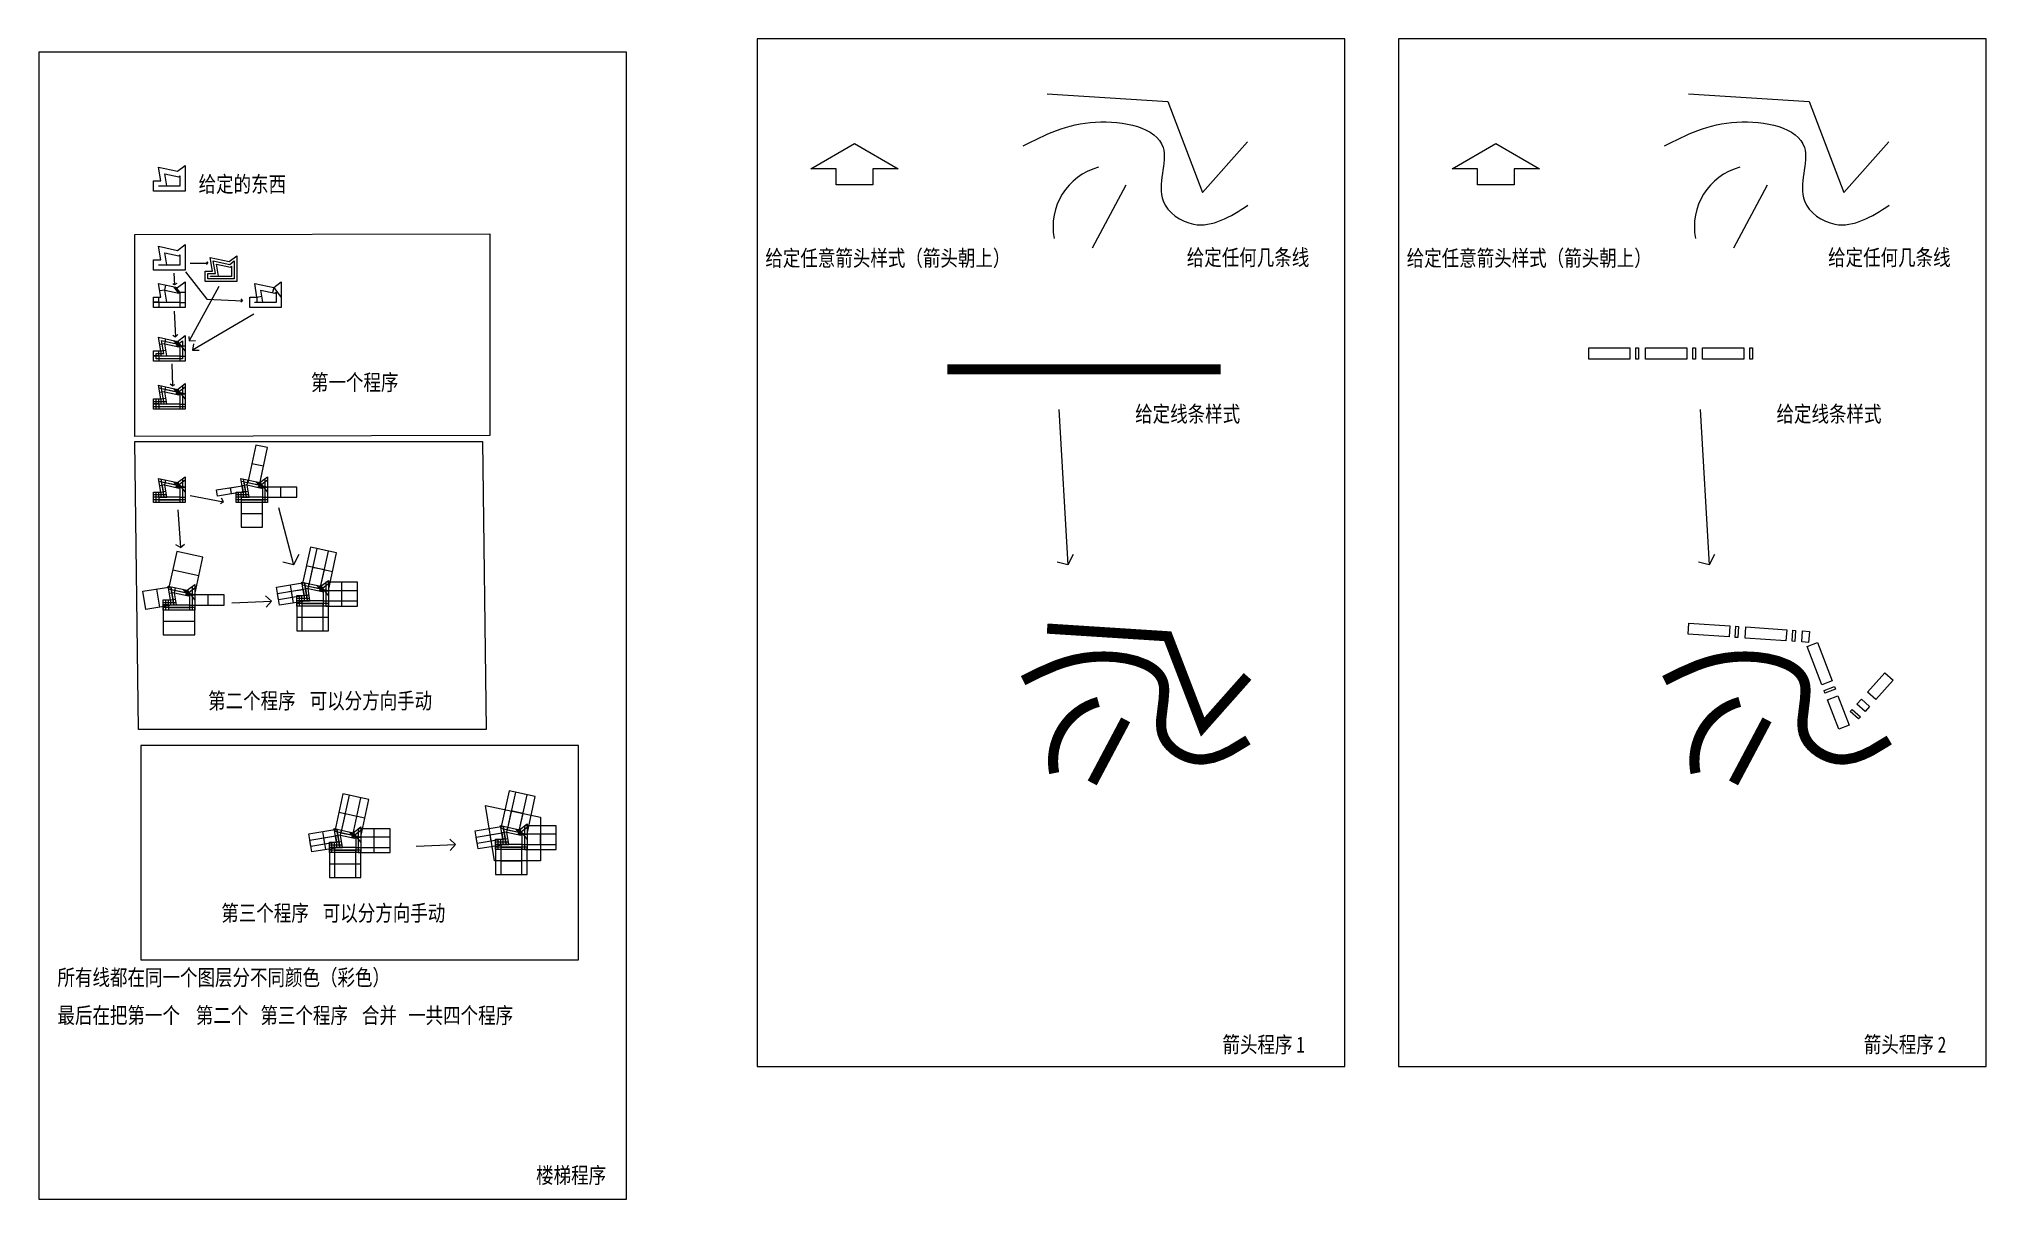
# Model space of a CAD drawing. Extents: x 8850 to 583236, y -36103 to 306249.
import ezdxf

# ---------------------------------------------------------------- set-up
doc = ezdxf.new("R2010")
doc.units = 0
doc.header["$LTSCALE"] = 1000
doc.header["$MEASUREMENT"] = 0
doc.linetypes.add('CENTERX2', pattern=[4, 2.5, -0.5, 0.5, -0.5])
doc.layers.add('构筑物', color=7, linetype='Continuous', lineweight=20)
doc.styles.add('-宋体', font='simhei.ttf', dxfattribs={"width": 0.8})

msp = doc.modelspace()

# ---------------------------------------------------------------- linework, layer by layer
at = {"color": 4, "linetype": 'CENTERX2', "const_width": 3000}
for points in [[(276845, 208747), (357458, 208747)], [(306283, 132245), (341833, 129973), (352139, 103177), (365386, 118121)], [(299171, 116891), (303892, 119253), (308802, 121372), (311386, 122264), (314087, 123003), (316928, 123561), (319934, 123905), (323115, 124007), (326384, 123845), (329609, 123401), (332661, 122658), (335407, 121598), (336625, 120943), (337717, 120202), (338667, 119373), (339460, 118453), (340077, 117441), (340504, 116334), (340736, 115133), (340804, 113852), (340601, 111109), (339893, 105314), (339873, 103888), (339991, 102501), (340286, 101168), (340793, 99903), (341510, 98720), (342409, 97630), (343460, 96646), (344633, 95779), (345899, 95041), (347227, 94443), (348588, 93998), (349952, 93717), (351302, 93602), (352638, 93639), (355272, 94117), (357865, 95039), (360427, 96294), (365500, 99360)], [(488361, 116891), (493082, 119253), (497992, 121372), (500575, 122264), (503276, 123003), (506118, 123561), (509124, 123905), (512305, 124007), (515573, 123845), (518799, 123401), (521850, 122658), (524597, 121598), (525814, 120943), (526907, 120202), (527857, 119373), (528649, 118453), (529267, 117441), (529694, 116334), (529925, 115133), (529994, 113852), (529790, 111109), (529082, 105314), (529063, 103888), (529181, 102501), (529476, 101168), (529982, 99903), (530699, 98720), (531598, 97630), (532649, 96646), (533823, 95779), (535088, 95041), (536416, 94443), (537777, 93998), (539142, 93717), (540491, 93602), (541827, 93639), (544462, 94117), (547055, 95039), (549617, 96294), (554690, 99360)], [(329430, 105313), (319564, 86697)], [(518620, 105313), (508753, 86697)]]:
    msp.add_lwpolyline(points, dxfattribs=at)
for points in [[(321379, 110618, 0.3941659), (308344, 89598)], [(510569, 110618, 0.3941659), (497534, 89598)]]:
    msp.add_lwpolyline(points, format="xyb", dxfattribs=at)
at = {"layer": '构筑物', "color": 4, "linetype": 'ByBlock'}
for p, q in [((329430, 263099), (319564, 244483)), ((518620, 263099), (508753, 244483))]:
    msp.add_line(p, q, dxfattribs=at)
at = {"layer": '构筑物', "color": 1, "linetype": 'ByBlock'}
for p, q in [((44261, 203259), (51957, 201584)), ((45788, 198531), (44920, 203884)), ((49141, 201429), (51957, 203601)), ((51207, 203969), (51207, 196976)), ((42686, 199281), (46426, 199281)), ((51957, 197726), (42686, 197726)), ((43436, 196976), (43436, 200031)), ((43436, 169484), (43436, 172539)), ((43436, 169484), (43436, 172539)), ((44261, 175768), (49917, 174536)), ((44261, 175768), (51957, 174092)), ((45666, 171789), (44920, 176392)), ((45788, 171039), (44920, 176392)), ((49141, 173938), (51957, 176109)), ((49917, 174536), (51957, 176109)), ((51207, 176477), (51207, 169484)), ((51207, 176477), (51207, 169484)), ((67740, 169484), (67740, 172539)), ((68565, 175768), (74221, 174536)), ((68565, 175768), (76260, 174092)), ((70091, 171039), (69223, 176392)), ((73444, 173938), (76260, 176109)), ((74221, 174536), (76260, 176109)), ((75510, 176477), (75510, 169484)), ((75510, 176477), (75510, 169484)), ((42686, 171789), (45666, 171789)), ((42686, 171789), (46426, 171789)), ((51957, 170234), (42686, 170234)), ((51957, 170234), (42686, 170234)), ((66990, 171789), (70729, 171789)), ((76260, 170234), (66990, 170234)), ((47115, 143960), (52771, 142728)), ((47115, 143960), (54811, 142284)), ((48520, 139981), (47774, 144584)), ((48520, 139981), (47774, 144584)), ((48642, 139231), (47774, 144584)), ((51995, 142130), (54811, 144301)), ((52771, 142728), (54811, 144301)), ((54061, 144670), (54061, 137676)), ((54061, 144670), (54061, 137676)), ((86523, 145191), (92179, 143960)), ((86523, 145191), (94219, 143516)), ((86523, 145191), (92179, 143960)), ((86523, 145191), (94219, 143516)), ((88049, 140463), (87181, 145815)), ((87928, 141213), (87181, 145815)), ((87928, 141213), (87181, 145815)), ((88049, 140463), (87181, 145815)), ((91403, 143361), (94219, 145532)), ((91403, 143361), (94219, 145532)), ((92179, 143960), (94219, 145532)), ((92179, 143960), (94219, 145532)), ((93469, 145901), (93469, 138908)), ((93469, 145901), (93469, 138908)), ((93469, 145901), (93469, 138908)), ((93469, 145901), (93469, 138908)), ((45540, 139981), (48520, 139981)), ((45540, 139981), (48520, 139981)), ((45540, 139981), (49280, 139981)), ((54811, 138426), (45540, 138426)), ((54811, 138426), (45540, 138426)), ((46290, 137676), (46290, 140731)), ((46290, 137676), (46290, 140731)), ((84948, 141213), (88688, 141213)), ((84948, 141213), (87928, 141213)), ((84948, 141213), (87928, 141213)), ((84948, 141213), (88688, 141213)), ((94219, 139658), (84948, 139658)), ((94219, 139658), (84948, 139658)), ((94219, 139658), (84948, 139658)), ((85698, 138908), (85698, 141963)), ((85698, 138908), (85698, 141963)), ((85698, 138908), (85698, 141963)), ((95264, 66137), (95264, 69192)), ((95264, 66137), (95264, 69192)), ((95264, 66137), (95264, 69192)), ((96089, 72421), (101745, 71189)), ((96089, 72421), (103785, 70745)), ((96089, 72421), (101745, 71189)), ((96089, 72421), (103785, 70745)), ((97615, 67692), (96747, 73045)), ((97494, 68442), (96747, 73045)), ((97494, 68442), (96747, 73045)), ((97615, 67692), (96747, 73045)), ((100969, 70591), (103785, 72762)), ((100969, 70591), (103785, 72762)), ((101745, 71189), (103785, 72762)), ((101745, 71189), (103785, 72762)), ((103035, 73131), (103035, 66137)), ((103035, 73131), (103035, 66137)), ((103035, 73131), (103035, 66137)), ((103035, 73131), (103035, 66137)), ((143561, 69324), (147300, 69324)), ((143561, 69324), (146540, 69324)), ((143561, 69324), (146540, 69324)), ((143561, 69324), (147300, 69324)), ((144311, 67019), (144311, 70074)), ((144311, 67019), (144311, 70074)), ((144311, 67019), (144311, 70074)), ((145136, 73303), (150792, 72071)), ((145136, 73303), (152831, 71627)), ((145136, 73303), (150792, 72071)), ((145136, 73303), (152831, 71627)), ((146662, 68574), (145794, 73927)), ((146540, 69324), (145794, 73927)), ((146540, 69324), (145794, 73927)), ((146662, 68574), (145794, 73927)), ((150015, 71473), (152831, 73644)), ((150015, 71473), (152831, 73644)), ((150792, 72071), (152831, 73644)), ((150792, 72071), (152831, 73644)), ((152081, 74013), (152081, 67019)), ((152081, 74013), (152081, 67019)), ((152081, 74013), (152081, 67019)), ((152081, 74013), (152081, 67019)), ((94514, 68442), (98253, 68442)), ((94514, 68442), (97494, 68442)), ((94514, 68442), (97494, 68442)), ((94514, 68442), (98253, 68442)), ((103785, 66887), (94514, 66887)), ((103785, 66887), (94514, 66887)), ((103785, 66887), (94514, 66887)), ((152831, 67769), (143561, 67769)), ((152831, 67769), (143561, 67769)), ((152831, 67769), (143561, 67769))]:
    msp.add_line(p, q, dxfattribs=at)
at = {"layer": '构筑物', "color": 152, "linetype": 'ByBlock', "true_color": 0x2776bb}
for p, q in [((71631, 180884), (70428, 175362)), ((75082, 180133), (71631, 180884)), ((73880, 174610), (75082, 180133)), ((64655, 173719), (68788, 174389)), ((69088, 172539), (64955, 171869)), ((65695, 171989), (65395, 173839)), ((68788, 174389), (69088, 172539)), ((70428, 175362), (73880, 174610)), ((75510, 174005), (75510, 170984)), ((80201, 174005), (75510, 174005)), ((80201, 170984), (80201, 174005)), ((75510, 170984), (80201, 170984)), ((56013, 147806), (48317, 149482)), ((95421, 149038), (87725, 150713)), ((89589, 150308), (88387, 144785)), ((93040, 149556), (89589, 150308)), ((91838, 144034), (93040, 149556)), ((44508, 138561), (43641, 143914)), ((82613, 143142), (86746, 143813)), ((83916, 139793), (83048, 145145)), ((86746, 143813), (87046, 141963)), ((88387, 144785), (91838, 144034)), ((98159, 138908), (98159, 145901)), ((45540, 138426), (45540, 134391)), ((54811, 138426), (45540, 138426)), ((54811, 134391), (54811, 138426)), ((58751, 139176), (58751, 142197)), ((87046, 141963), (82913, 141293)), ((83654, 141413), (83354, 143262)), ((84948, 139658), (84948, 135622)), ((94219, 139658), (84948, 139658)), ((93469, 143429), (93469, 140408)), ((98159, 143429), (93469, 143429)), ((93469, 140408), (98159, 140408)), ((94219, 135622), (94219, 139658)), ((98159, 140408), (98159, 143429)), ((45540, 134391), (54811, 134391)), ((84948, 135622), (94219, 135622)), ((104987, 76268), (97291, 77943)), ((99155, 77537), (97952, 72015)), ((102606, 76786), (99155, 77537)), ((101404, 71264), (102606, 76786)), ((148202, 78419), (146999, 72897)), ((151653, 77668), (148202, 78419)), ((150451, 72146), (151653, 77668)), ((92179, 70372), (96312, 71042)), ((96612, 69192), (92479, 68522)), ((93482, 67022), (92614, 72375)), ((93219, 68642), (92919, 70492)), ((96312, 71042), (96612, 69192)), ((97952, 72015), (101404, 71264)), ((103035, 70658), (103035, 67637)), ((107725, 70658), (103035, 70658)), ((107725, 66137), (107725, 73131)), ((107725, 67637), (107725, 70658)), ((141226, 71254), (145359, 71924)), ((145659, 70074), (141526, 69404)), ((142266, 69524), (141966, 71374)), ((145359, 71924), (145659, 70074)), ((146999, 72897), (150451, 72146)), ((152081, 71541), (152081, 68519)), ((156772, 71541), (152081, 71541)), ((156772, 68519), (156772, 71541)), ((94514, 66887), (94514, 62852)), ((103785, 66887), (94514, 66887)), ((103035, 67637), (107725, 67637)), ((103785, 62852), (103785, 66887)), ((143561, 67769), (143561, 63734)), ((152831, 67769), (143561, 67769)), ((152081, 68519), (156772, 68519)), ((152831, 63734), (152831, 67769)), ((94514, 62852), (103785, 62852))]:
    msp.add_line(p, q, dxfattribs=at)
at = {"layer": '构筑物', "color": 4, "linetype": 'ByBlock'}
for points in [[(220721, 306249), (220721, 3018), (394046, 3018), (394046, 306249)], [(409911, 306249), (409911, 3018), (583236, 3018), (583236, 306249)], [(8850, 302357), (8850, -36103), (182176, -36103), (182176, 302357)], [(262337, 267943), (254860, 267943), (254860, 263177), (249462, 263177), (244063, 263177), (244063, 267943), (236586, 267943), (249462, 275354)], [(451527, 267943), (444050, 267943), (444050, 263177), (438651, 263177), (433253, 263177), (433253, 267943), (425775, 267943), (438651, 275354)], [(46547, 262892), (45965, 266481), (50099, 265581), (50457, 265858), (50457, 262837), (44186, 262837), (44186, 262892)], [(37163, 248509), (141871, 248749), (141871, 189182), (37163, 188942)], [(46547, 239548), (45965, 243138), (50099, 242238), (50457, 242514), (50457, 239493), (44186, 239493), (44186, 239548)], [(60898, 236981), (60281, 240788), (65150, 239728), (66439, 240723), (66439, 235426), (58669, 235426), (58669, 236981)], [(61780, 236231), (61198, 239821), (65331, 238921), (65689, 239197), (65689, 236176), (59419, 236176), (59419, 236231)], [(46547, 228555), (45965, 232145), (50099, 231245), (50457, 231521), (50457, 228500), (44186, 228500), (44186, 228555)], [(74913, 228555), (74331, 232145), (78464, 231245), (78822, 231521), (78822, 228500), (72552, 228500), (72552, 228555)], [(46547, 212689), (45965, 216279), (50099, 215379), (50457, 215655), (50457, 212634), (44186, 212634), (44186, 212689)], [(466009, 215054), (478105, 215054), (478105, 211779), (466009, 211779)], [(479911, 215054), (480707, 215054), (480707, 211779), (479911, 211779)], [(482823, 215054), (494919, 215054), (494919, 211779), (482823, 211779)], [(496725, 215054), (497521, 215054), (497521, 211779), (496725, 211779)], [(496725, 215054), (497521, 215054), (497521, 211779), (496725, 211779)], [(499637, 215054), (511733, 215054), (511733, 211779), (499637, 211779)], [(513539, 215054), (514335, 215054), (514335, 211779), (513539, 211779)], [(46547, 198531), (45965, 202121), (50099, 201221), (50457, 201497), (50457, 198476), (44186, 198476), (44186, 198531)], [(46547, 198531), (45965, 202121), (50099, 201221), (50457, 201497), (50457, 198476), (44186, 198476), (44186, 198531)], [(46547, 198531), (45965, 202121), (50099, 201221), (50457, 201497), (50457, 198476), (44186, 198476), (44186, 198531)], [(37163, 187441), (139695, 187441), (140796, 102481), (38264, 102481)], [(46547, 171039), (45965, 174629), (50099, 173729), (50457, 174005), (50457, 170984), (44186, 170984), (44186, 171039)], [(46547, 171039), (45965, 174629), (50099, 173729), (50457, 174005), (50457, 170984), (44186, 170984), (44186, 171039)], [(46547, 171039), (45965, 174629), (50099, 173729), (50457, 174005), (50457, 170984), (44186, 170984), (44186, 171039)], [(46547, 171039), (45965, 174629), (50099, 173729), (50457, 174005), (50457, 170984), (44186, 170984), (44186, 171039)], [(46547, 171039), (45965, 174629), (50099, 173729), (50457, 174005), (50457, 170984), (44186, 170984), (44186, 171039)], [(46547, 171039), (45965, 174629), (50099, 173729), (50457, 174005), (50457, 170984), (44186, 170984), (44186, 171039)], [(70851, 171039), (70269, 174629), (74402, 173729), (74760, 174005), (74760, 170984), (68490, 170984), (68490, 171039)], [(88809, 140463), (88227, 144053), (92361, 143153), (92719, 143429), (92719, 140408), (86448, 140408), (86448, 140463)], [(45540, 138426), (45540, 130355), (54811, 130355), (54811, 138426)], [(49401, 139231), (48819, 142821), (52953, 141921), (53311, 142197), (53311, 139176), (47040, 139176), (47040, 139231)], [(495585, 133878), (507652, 133049), (507428, 129781), (495361, 130611)], [(509454, 132925), (510248, 132870), (510024, 129603), (509230, 129657)], [(512359, 132725), (524427, 131895), (524202, 128628), (512135, 129458)], [(526228, 131771), (527023, 131717), (526798, 128449), (526004, 128504)], [(529134, 131571), (531119, 131374), (530900, 128184), (528909, 128304)], [(533502, 128089), (537844, 116800), (534787, 115624), (530445, 126914)], [(538492, 115114), (538778, 114371), (535721, 113196), (535436, 113939)], [(548267, 113446), (553352, 119210), (555798, 117032), (550713, 111269)], [(539538, 112396), (542857, 103765), (539801, 102589), (536481, 111221)], [(545123, 109925), (546491, 111378), (548883, 109257), (547573, 107753)], [(543191, 107746), (543719, 108342), (546170, 106169), (545642, 105574)], [(38918, 97750), (38918, 34471), (168051, 34471), (168051, 97750)], [(98375, 67692), (97793, 71282), (101926, 70382), (102285, 70658), (102285, 67637), (96014, 67637), (96014, 67692)], [(147422, 68574), (146840, 72164), (150973, 71264), (151331, 71541), (151331, 68519), (145061, 68519), (145061, 68574)], [(147422, 68574), (146840, 72164), (150973, 71264), (151331, 71541), (151331, 68519), (145061, 68519), (145061, 68574)], [(147422, 68574), (146840, 72164), (150973, 71264), (151331, 71541), (151331, 68519), (145061, 68519), (145061, 68574)], [(147422, 68574), (146840, 72164), (150973, 71264), (151331, 71541), (151331, 68519), (145061, 68519), (145061, 68574)], [(147422, 68574), (146840, 72164), (150973, 71264), (151331, 71541), (151331, 68519), (145061, 68519), (145061, 68574)], [(147422, 68574), (146840, 72164), (150973, 71264), (151331, 71541), (151331, 68519), (145061, 68519), (145061, 68574)], [(147422, 68574), (146840, 72164), (150973, 71264), (151331, 71541), (151331, 68519), (145061, 68519), (145061, 68574)], [(147422, 68574), (146840, 72164), (150973, 71264), (151331, 71541), (151331, 68519), (145061, 68519), (145061, 68574)], [(147422, 68574), (146840, 72164), (150973, 71264), (151331, 71541), (151331, 68519), (145061, 68519), (145061, 68574)]]:
    msp.add_lwpolyline(points, close=True, dxfattribs=at)
for points in [[(306283, 290030), (341833, 287759), (352139, 260963), (365386, 275907)], [(495473, 290030), (531023, 287759), (541329, 260963), (554575, 275907)], [(44785, 264392), (44132, 268416), (49736, 267196), (51957, 268908), (51957, 261337), (42686, 261337), (42686, 264392), (44785, 264392)], [(44785, 241048), (44132, 245072), (49736, 243852), (51957, 245565), (51957, 237993), (42686, 237993), (42686, 241048), (44785, 241048)], [(60017, 237731), (59364, 241756), (64968, 240535), (67189, 242248), (67189, 234676), (57919, 234676), (57919, 237731), (60017, 237731)], [(48689, 237130), (48865, 233664)], [(52070, 237507), (58414, 229423), (68901, 228996)], [(53457, 240074), (58653, 240074)], [(53457, 240074), (58653, 240074)], [(58329, 240456), (58653, 240074), (58235, 239719)], [(58653, 240074), (58329, 240456)], [(44785, 230055), (44132, 234079), (49736, 232859), (51957, 234572), (51957, 227000), (42686, 227000), (42686, 230055), (44785, 230055)], [(44186, 228555), (44186, 230055)], [(45965, 232145), (44485, 231905)], [(45965, 232145), (46284, 233611)], [(49528, 234082), (48865, 233664), (48342, 233978)], [(50099, 231245), (48676, 233090)], [(50457, 231521), (49363, 232941)], [(50457, 231521), (51957, 231521)], [(61960, 233164), (53158, 217162)], [(73150, 230055), (72497, 234079), (78101, 232859), (80322, 234572), (80322, 227000), (71052, 227000), (71052, 230055), (73150, 230055)], [(73150, 230055), (74631, 230295)], [(73150, 230055), (73150, 228555)], [(78101, 232859), (77782, 231394)], [(78101, 232859), (80322, 229979)], [(44186, 228555), (42686, 228555)], [(44186, 228500), (42686, 228500)], [(44186, 228500), (44186, 227000)], [(50457, 228500), (51957, 228500)], [(50457, 228500), (50457, 227000)], [(72221, 225055), (54144, 214366)], [(68413, 229551), (68901, 228996), (68406, 228561)], [(44785, 214189), (44132, 218213), (49736, 216993), (51957, 218706), (51957, 211134), (42686, 211134), (42686, 214189), (44785, 214189)], [(44785, 214189), (44132, 218213), (49736, 216993), (51957, 218706), (51957, 211134), (42686, 211134), (42686, 214189), (44785, 214189)], [(44785, 214189), (44132, 218213), (49736, 216993), (51957, 218706), (51957, 211134), (42686, 211134), (42686, 214189), (44785, 214189)], [(44186, 212689), (42686, 212689)], [(44186, 212634), (42686, 212634)], [(44186, 212689), (44186, 214189)], [(44186, 212634), (44186, 211134)], [(44785, 214189), (46265, 214429)], [(44785, 214189), (44785, 212689)], [(49736, 216993), (49417, 215528)], [(50457, 212634), (51957, 212634)], [(50457, 212634), (50457, 211134)], [(44785, 200031), (44132, 204055), (49736, 202835), (51957, 204548), (51957, 196976), (42686, 196976), (42686, 200031), (44785, 200031)], [(45965, 202121), (44485, 201881)], [(45965, 202121), (46284, 203586)], [(50099, 201221), (48676, 203066)], [(50457, 201497), (49363, 202916)], [(49736, 202835), (49417, 201369)], [(49736, 202835), (51957, 199954)], [(50457, 201497), (51957, 201497)], [(44186, 198531), (42686, 198531)], [(44186, 198476), (42686, 198476)], [(44186, 198531), (44186, 200031)], [(44186, 198476), (44186, 196976)], [(44785, 200031), (46265, 200271)], [(44785, 200031), (44785, 198531)], [(50457, 198476), (51957, 198476)], [(50457, 198476), (50457, 196976)], [(309680, 196895), (312393, 151016)], [(498869, 196895), (501583, 151016)], [(44785, 172539), (44132, 176563), (49736, 175343), (51957, 177056), (51957, 169484), (42686, 169484), (42686, 172539), (44785, 172539)], [(44186, 171039), (44186, 172539)], [(44186, 171039), (44186, 172539)], [(45965, 174629), (44485, 174389)], [(44785, 172539), (46265, 172779)], [(44785, 172539), (44785, 171039)], [(44785, 172539), (44785, 171039)], [(45965, 174629), (46284, 176095)], [(50099, 173729), (48676, 175574)], [(50099, 173729), (48676, 175574)], [(50457, 174005), (49363, 175424)], [(49736, 175343), (49417, 173877)], [(49736, 175343), (49417, 173877)], [(49736, 175343), (51957, 172462)], [(50457, 174005), (51957, 174005)], [(69088, 172539), (68436, 176563), (74039, 175343), (76260, 177056), (76260, 169484), (66990, 169484), (66990, 172539), (69088, 172539)], [(68490, 171039), (68490, 172539)], [(70269, 174629), (68788, 174389)], [(69088, 172539), (69088, 171039)], [(70269, 174629), (70588, 176095)], [(74402, 173729), (72980, 175574)], [(74760, 174005), (73666, 175424)], [(74039, 175343), (73720, 173877)], [(74039, 175343), (76260, 172462)], [(44186, 171039), (42686, 171039)], [(44186, 170984), (42686, 170984)], [(44186, 170984), (44186, 169484)], [(49868, 167282), (50646, 156133), (51757, 157111)], [(50457, 170984), (51957, 170984)], [(50457, 170984), (50457, 169484)], [(53494, 171528), (63339, 169682), (62738, 170698)], [(63339, 169682), (62410, 169033)], [(68490, 171039), (66990, 171039)], [(68490, 170984), (66990, 170984)], [(68490, 170984), (68490, 169484)], [(79498, 167964), (83976, 151016)], [(50646, 156133), (49206, 157005)], [(85497, 154133), (83976, 151016), (80758, 151869)], [(313913, 154133), (312393, 151016), (309174, 151869)], [(503103, 154133), (501583, 151016), (498364, 151869)], [(47639, 140731), (46986, 144755), (52590, 143535), (54811, 145248), (54811, 137676), (45540, 137676), (45540, 140731), (47639, 140731)], [(52953, 141921), (51530, 143766)], [(53311, 142197), (52217, 143617)], [(87046, 141963), (86394, 145987), (91998, 144767), (94219, 146479), (94219, 138908), (84948, 138908), (84948, 141963), (87046, 141963)], [(88227, 144053), (88546, 145518)], [(92361, 143153), (90938, 144997)], [(92719, 143429), (91624, 144848)], [(91998, 144767), (91678, 143301)], [(91998, 144767), (94219, 141886)], [(47040, 139231), (45540, 139231)], [(47040, 139176), (45540, 139176)], [(47040, 139231), (47040, 140731)], [(47040, 139176), (47040, 137676)], [(47639, 140731), (49119, 140971)], [(47639, 140731), (47639, 139231)], [(52590, 143535), (52271, 142070)], [(52590, 143535), (54811, 140654)], [(53311, 142197), (54811, 142197)], [(53311, 139176), (54811, 139176)], [(53311, 139176), (53311, 137676)], [(65773, 139807), (77443, 140310)], [(75726, 141876), (77443, 140310), (75842, 138553)], [(86448, 140463), (84948, 140463)], [(86448, 140408), (84948, 140408)], [(86448, 140463), (86448, 141963)], [(86448, 140408), (86448, 138908)], [(87046, 141963), (87046, 140463)], [(92719, 143429), (94219, 143429)], [(92719, 140408), (94219, 140408)], [(92719, 140408), (92719, 138908)], [(306283, 132245), (341833, 129973), (352139, 103177), (365386, 118121)], [(96612, 69192), (95960, 73217), (101563, 71996), (103785, 73709), (103785, 66137), (94514, 66137), (94514, 69192), (96612, 69192)], [(96014, 67692), (96014, 69192)], [(96612, 69192), (96612, 67692)], [(97793, 71282), (98112, 72748)], [(101926, 70382), (100504, 72227)], [(102285, 70658), (101190, 72078)], [(101563, 71996), (101244, 70531)], [(101563, 71996), (103785, 69116)], [(102285, 70658), (103785, 70658)], [(130050, 70110), (131768, 68545), (130166, 66788)], [(145659, 70074), (145007, 74099), (150610, 72879), (152831, 74591), (152831, 67019), (143561, 67019), (143561, 70074), (145659, 70074)], [(145659, 70074), (145007, 74099), (150610, 72879), (152831, 74591), (152831, 67019), (143561, 67019), (143561, 70074), (145659, 70074)], [(145659, 70074), (145007, 74099), (150610, 72879), (152831, 74591), (152831, 67019), (143561, 67019), (143561, 70074), (145659, 70074)], [(145659, 70074), (145007, 74099), (150610, 72879), (152831, 74591), (152831, 67019), (143561, 67019), (143561, 70074), (145659, 70074)], [(145659, 70074), (145007, 74099), (150610, 72879), (152831, 74591), (152831, 67019), (143561, 67019), (143561, 70074), (145659, 70074)], [(145659, 70074), (145007, 74099), (150610, 72879), (152831, 74591), (152831, 67019), (143561, 67019), (143561, 70074), (145659, 70074)], [(145659, 70074), (145007, 74099), (150610, 72879), (152831, 74591), (152831, 67019), (143561, 67019), (143561, 70074), (145659, 70074)], [(145659, 70074), (145007, 74099), (150610, 72879), (152831, 74591), (152831, 67019), (143561, 67019), (143561, 70074), (145659, 70074)], [(145659, 70074), (145007, 74099), (150610, 72879), (152831, 74591), (152831, 67019), (143561, 67019), (143561, 70074), (145659, 70074)], [(145061, 68574), (145061, 70074)], [(145061, 68574), (145061, 70074)], [(145061, 68574), (145061, 70074)], [(146840, 72164), (145359, 71924)], [(146840, 72164), (145359, 71924)], [(146840, 72164), (145359, 71924)], [(145659, 70074), (147140, 70315)], [(145659, 70074), (145659, 68574)], [(145659, 70074), (145659, 68574)], [(145659, 70074), (145659, 68574)], [(146840, 72164), (147159, 73630)], [(146840, 72164), (147159, 73630)], [(146840, 72164), (147159, 73630)], [(150610, 72879), (150291, 71413)], [(150610, 72879), (150291, 71413)], [(150610, 72879), (150291, 71413)], [(96014, 67692), (94514, 67692)], [(96014, 67637), (94514, 67637)], [(96014, 67637), (96014, 66137)], [(102285, 67637), (103785, 67637)], [(102285, 67637), (102285, 66137)], [(120097, 68042), (131768, 68545)], [(145061, 68574), (143561, 68574)], [(145061, 68574), (143561, 68574)], [(145061, 68574), (143561, 68574)], [(145061, 68519), (143561, 68519)], [(145061, 68519), (143561, 68519)], [(145061, 68519), (143561, 68519)], [(145061, 68519), (145061, 67019)], [(145061, 68519), (145061, 67019)], [(145061, 68519), (145061, 67019)]]:
    msp.add_lwpolyline(points, dxfattribs=at)
at = {"layer": '构筑物', "color": 18, "linetype": 'ByBlock', "true_color": 0x000000}
for points in [[(48740, 225880), (49147, 218363)], [(48352, 218838), (49147, 218363), (49805, 219026)], [(53085, 218428), (53158, 217162), (55010, 217269)], [(45965, 216279), (44485, 216039)], [(45965, 216279), (46284, 217745)], [(50099, 215379), (48676, 217224)], [(50457, 215655), (49363, 217074)], [(49736, 216993), (51957, 214112)], [(50457, 215655), (51957, 215655)], [(54443, 216226), (54144, 214366), (56094, 214366)], [(48019, 210345), (48283, 203894), (48906, 204271)], [(44785, 200031), (44132, 204055), (49736, 202835), (51957, 204548), (51957, 196976), (42686, 196976), (42686, 200031), (44785, 200031)], [(44785, 200031), (44132, 204055), (49736, 202835), (51957, 204548), (51957, 196976), (42686, 196976), (42686, 200031), (44785, 200031)], [(48283, 203894), (47603, 204384)], [(44785, 172539), (44132, 176563), (49736, 175343), (51957, 177056), (51957, 169484), (42686, 169484), (42686, 172539), (44785, 172539)], [(44785, 172539), (44132, 176563), (49736, 175343), (51957, 177056), (51957, 169484), (42686, 169484), (42686, 172539), (44785, 172539)], [(44785, 172539), (44132, 176563), (49736, 175343), (51957, 177056), (51957, 169484), (42686, 169484), (42686, 172539), (44785, 172539)], [(44785, 172539), (44132, 176563), (49736, 175343), (51957, 177056), (51957, 169484), (42686, 169484), (42686, 172539), (44785, 172539)], [(44785, 172539), (44132, 176563), (49736, 175343), (51957, 177056), (51957, 169484), (42686, 169484), (42686, 172539), (44785, 172539)], [(45965, 174629), (44485, 174389)], [(44785, 172539), (46265, 172779)], [(45965, 174629), (46284, 176095)], [(50457, 174005), (49363, 175424)], [(49736, 175343), (51957, 172462)], [(50457, 174005), (51957, 174005)], [(69088, 172539), (68436, 176563), (74039, 175343), (76260, 177056), (76260, 169484), (66990, 169484), (66990, 172539), (69088, 172539)], [(69088, 172539), (68436, 176563), (74039, 175343), (76260, 177056), (76260, 169484), (66990, 169484), (66990, 172539), (69088, 172539)], [(69088, 172539), (70569, 172779)], [(74760, 174005), (76260, 174005)], [(44186, 171039), (42686, 171039)], [(44186, 170984), (42686, 170984)], [(44186, 170984), (44186, 169484)], [(50457, 170984), (51957, 170984)], [(50457, 170984), (50457, 169484)], [(74760, 170984), (76260, 170984)], [(74760, 170984), (74760, 169484)], [(47639, 140731), (46986, 144755), (52590, 143535), (54811, 145248), (54811, 137676), (45540, 137676), (45540, 140731), (47639, 140731)], [(47639, 140731), (46986, 144755), (52590, 143535), (54811, 145248), (54811, 137676), (45540, 137676), (45540, 140731), (47639, 140731)], [(47639, 140731), (46986, 144755), (52590, 143535), (54811, 145248), (54811, 137676), (45540, 137676), (45540, 140731), (47639, 140731)], [(47639, 140731), (46986, 144755), (52590, 143535), (54811, 145248), (54811, 137676), (45540, 137676), (45540, 140731), (47639, 140731)], [(47639, 140731), (46986, 144755), (52590, 143535), (54811, 145248), (54811, 137676), (45540, 137676), (45540, 140731), (47639, 140731)], [(48819, 142821), (49138, 144287)], [(48819, 142821), (49138, 144287)], [(52953, 141921), (51530, 143766)], [(53311, 142197), (52217, 143617)], [(87046, 141963), (86394, 145987), (91998, 144767), (94219, 146479), (94219, 138908), (84948, 138908), (84948, 141963), (87046, 141963)], [(87046, 141963), (86394, 145987), (91998, 144767), (94219, 146479), (94219, 138908), (84948, 138908), (84948, 141963), (87046, 141963)], [(87046, 141963), (86394, 145987), (91998, 144767), (94219, 146479), (94219, 138908), (84948, 138908), (84948, 141963), (87046, 141963)], [(87046, 141963), (86394, 145987), (91998, 144767), (94219, 146479), (94219, 138908), (84948, 138908), (84948, 141963), (87046, 141963)], [(87046, 141963), (86394, 145987), (91998, 144767), (94219, 146479), (94219, 138908), (84948, 138908), (84948, 141963), (87046, 141963)], [(87046, 141963), (86394, 145987), (91998, 144767), (94219, 146479), (94219, 138908), (84948, 138908), (84948, 141963), (87046, 141963)], [(87046, 141963), (86394, 145987), (91998, 144767), (94219, 146479), (94219, 138908), (84948, 138908), (84948, 141963), (87046, 141963)], [(87046, 141963), (86394, 145987), (91998, 144767), (94219, 146479), (94219, 138908), (84948, 138908), (84948, 141963), (87046, 141963)], [(88227, 144053), (86746, 143813)], [(88227, 144053), (86746, 143813)], [(88227, 144053), (86746, 143813)], [(88227, 144053), (88546, 145518)], [(88227, 144053), (88546, 145518)], [(92361, 143153), (90938, 144997)], [(92361, 143153), (90938, 144997)], [(92719, 143429), (91624, 144848)], [(92719, 143429), (91624, 144848)], [(91998, 144767), (91678, 143301)], [(91998, 144767), (91678, 143301)], [(91998, 144767), (94219, 141886)], [(91998, 144767), (94219, 141886)], [(47040, 139231), (45540, 139231)], [(47040, 139176), (45540, 139176)], [(47040, 139231), (47040, 140731)], [(47040, 139176), (47040, 137676)], [(48819, 142821), (47339, 142581)], [(48819, 142821), (47339, 142581)], [(47639, 140731), (49119, 140971)], [(47639, 140731), (47639, 139231)], [(52590, 143535), (52271, 142070)], [(52590, 143535), (54811, 140654)], [(53311, 142197), (54811, 142197)], [(53311, 139176), (54811, 139176)], [(53311, 139176), (53311, 137676)], [(86448, 140463), (84948, 140463)], [(86448, 140463), (84948, 140463)], [(86448, 140408), (84948, 140408)], [(86448, 140408), (84948, 140408)], [(86448, 140463), (86448, 141963)], [(86448, 140463), (86448, 141963)], [(86448, 140408), (86448, 138908)], [(86448, 140408), (86448, 138908)], [(87046, 141963), (88527, 142203)], [(87046, 141963), (88527, 142203)], [(87046, 141963), (88527, 142203)], [(87046, 141963), (87046, 140463)], [(87046, 141963), (87046, 140463)], [(92719, 143429), (94219, 143429)], [(92719, 143429), (94219, 143429)], [(92719, 140408), (94219, 140408)], [(92719, 140408), (92719, 138908)], [(92719, 140408), (94219, 140408)], [(92719, 140408), (92719, 138908)], [(96612, 69192), (95960, 73217), (101563, 71996), (103785, 73709), (103785, 66137), (94514, 66137), (94514, 69192), (96612, 69192)], [(96612, 69192), (95960, 73217), (101563, 71996), (103785, 73709), (103785, 66137), (94514, 66137), (94514, 69192), (96612, 69192)], [(96612, 69192), (95960, 73217), (101563, 71996), (103785, 73709), (103785, 66137), (94514, 66137), (94514, 69192), (96612, 69192)], [(96612, 69192), (95960, 73217), (101563, 71996), (103785, 73709), (103785, 66137), (94514, 66137), (94514, 69192), (96612, 69192)], [(96612, 69192), (95960, 73217), (101563, 71996), (103785, 73709), (103785, 66137), (94514, 66137), (94514, 69192), (96612, 69192)], [(96612, 69192), (95960, 73217), (101563, 71996), (103785, 73709), (103785, 66137), (94514, 66137), (94514, 69192), (96612, 69192)], [(96612, 69192), (95960, 73217), (101563, 71996), (103785, 73709), (103785, 66137), (94514, 66137), (94514, 69192), (96612, 69192)], [(96612, 69192), (95960, 73217), (101563, 71996), (103785, 73709), (103785, 66137), (94514, 66137), (94514, 69192), (96612, 69192)], [(96014, 67692), (96014, 69192)], [(96014, 67692), (96014, 69192)], [(97793, 71282), (96312, 71042)], [(97793, 71282), (96312, 71042)], [(97793, 71282), (96312, 71042)], [(96612, 69192), (98093, 69432)], [(96612, 69192), (98093, 69432)], [(96612, 69192), (98093, 69432)], [(96612, 69192), (96612, 67692)], [(96612, 69192), (96612, 67692)], [(97793, 71282), (98112, 72748)], [(97793, 71282), (98112, 72748)], [(101926, 70382), (100504, 72227)], [(101926, 70382), (100504, 72227)], [(102285, 70658), (101190, 72078)], [(102285, 70658), (101190, 72078)], [(101563, 71996), (101244, 70531)], [(101563, 71996), (101244, 70531)], [(101563, 71996), (103785, 69116)], [(101563, 71996), (103785, 69116)], [(102285, 70658), (103785, 70658)], [(102285, 70658), (103785, 70658)], [(145659, 70074), (147140, 70315)], [(145659, 70074), (147140, 70315)], [(150973, 71264), (149551, 73109)], [(150973, 71264), (149551, 73109)], [(150973, 71264), (149551, 73109)], [(151331, 71541), (150237, 72960)], [(151331, 71541), (150237, 72960)], [(151331, 71541), (150237, 72960)], [(150610, 72879), (152831, 69998)], [(150610, 72879), (152831, 69998)], [(150610, 72879), (152831, 69998)], [(151331, 71541), (152831, 71541)], [(151331, 71541), (152831, 71541)], [(151331, 71541), (152831, 71541)], [(96014, 67692), (94514, 67692)], [(96014, 67692), (94514, 67692)], [(96014, 67637), (94514, 67637)], [(96014, 67637), (94514, 67637)], [(96014, 67637), (96014, 66137)], [(96014, 67637), (96014, 66137)], [(102285, 67637), (103785, 67637)], [(102285, 67637), (102285, 66137)], [(102285, 67637), (103785, 67637)], [(102285, 67637), (102285, 66137)], [(151331, 68519), (152831, 68519)], [(151331, 68519), (151331, 67019)], [(151331, 68519), (152831, 68519)], [(151331, 68519), (151331, 67019)], [(151331, 68519), (152831, 68519)], [(151331, 68519), (151331, 67019)]]:
    msp.add_lwpolyline(points, dxfattribs=at)
at = {"layer": '构筑物', "color": 217, "linetype": 'ByBlock', "true_color": 0x93278f}
for points in [[(45666, 213439), (45049, 217246), (49917, 216186), (51207, 217181), (51207, 211884), (43436, 211884), (43436, 213439)], [(45666, 199281), (45049, 203088), (49917, 202028), (51207, 203022), (51207, 197726), (43436, 197726), (43436, 199281)], [(45666, 171789), (45049, 175596), (49917, 174536), (51207, 175530), (51207, 170234), (43436, 170234), (43436, 171789)], [(69969, 171789), (69352, 175596), (74221, 174536), (75510, 175530), (75510, 170234), (67740, 170234), (67740, 171789)]]:
    msp.add_lwpolyline(points, close=True, dxfattribs=at)
at = {"layer": '构筑物', "color": 18, "linetype": 'ByBlock', "true_color": 0x000000}
for points in [[(46547, 212689), (45965, 216279), (50099, 215379), (50457, 215655), (50457, 212634), (44186, 212634), (44186, 212689)], [(46547, 212689), (45965, 216279), (50099, 215379), (50457, 215655), (50457, 212634), (44186, 212634), (44186, 212689)], [(70851, 171039), (70269, 174629), (74402, 173729), (74760, 174005), (74760, 170984), (68490, 170984), (68490, 171039)], [(70851, 171039), (70269, 174629), (74402, 173729), (74760, 174005), (74760, 170984), (68490, 170984), (68490, 171039)], [(88809, 140463), (88227, 144053), (92361, 143153), (92719, 143429), (92719, 140408), (86448, 140408), (86448, 140463)], [(88809, 140463), (88227, 144053), (92361, 143153), (92719, 143429), (92719, 140408), (86448, 140408), (86448, 140463)], [(88809, 140463), (88227, 144053), (92361, 143153), (92719, 143429), (92719, 140408), (86448, 140408), (86448, 140463)], [(88809, 140463), (88227, 144053), (92361, 143153), (92719, 143429), (92719, 140408), (86448, 140408), (86448, 140463)], [(88809, 140463), (88227, 144053), (92361, 143153), (92719, 143429), (92719, 140408), (86448, 140408), (86448, 140463)], [(88809, 140463), (88227, 144053), (92361, 143153), (92719, 143429), (92719, 140408), (86448, 140408), (86448, 140463)], [(88809, 140463), (88227, 144053), (92361, 143153), (92719, 143429), (92719, 140408), (86448, 140408), (86448, 140463)], [(88809, 140463), (88227, 144053), (92361, 143153), (92719, 143429), (92719, 140408), (86448, 140408), (86448, 140463)], [(49401, 139231), (48819, 142821), (52953, 141921), (53311, 142197), (53311, 139176), (47040, 139176), (47040, 139231)], [(49401, 139231), (48819, 142821), (52953, 141921), (53311, 142197), (53311, 139176), (47040, 139176), (47040, 139231)], [(49401, 139231), (48819, 142821), (52953, 141921), (53311, 142197), (53311, 139176), (47040, 139176), (47040, 139231)], [(49401, 139231), (48819, 142821), (52953, 141921), (53311, 142197), (53311, 139176), (47040, 139176), (47040, 139231)], [(49401, 139231), (48819, 142821), (52953, 141921), (53311, 142197), (53311, 139176), (47040, 139176), (47040, 139231)], [(98375, 67692), (97793, 71282), (101926, 70382), (102285, 70658), (102285, 67637), (96014, 67637), (96014, 67692)], [(98375, 67692), (97793, 71282), (101926, 70382), (102285, 70658), (102285, 67637), (96014, 67637), (96014, 67692)], [(98375, 67692), (97793, 71282), (101926, 70382), (102285, 70658), (102285, 67637), (96014, 67637), (96014, 67692)], [(98375, 67692), (97793, 71282), (101926, 70382), (102285, 70658), (102285, 67637), (96014, 67637), (96014, 67692)], [(98375, 67692), (97793, 71282), (101926, 70382), (102285, 70658), (102285, 67637), (96014, 67637), (96014, 67692)], [(98375, 67692), (97793, 71282), (101926, 70382), (102285, 70658), (102285, 67637), (96014, 67637), (96014, 67692)], [(98375, 67692), (97793, 71282), (101926, 70382), (102285, 70658), (102285, 67637), (96014, 67637), (96014, 67692)], [(98375, 67692), (97793, 71282), (101926, 70382), (102285, 70658), (102285, 67637), (96014, 67637), (96014, 67692)]]:
    msp.add_lwpolyline(points, close=True, dxfattribs=at)
at = {"layer": '构筑物', "color": 152, "linetype": 'ByBlock', "true_color": 0x2776bb}
for points in [[(70428, 175362), (73880, 174610), (76284, 185655), (72833, 186406)], [(69528, 174509), (69828, 172659), (61562, 171319), (61262, 173169)], [(75510, 174005), (75510, 170984), (84891, 170984), (84891, 174005)], [(68490, 170234), (68490, 166198), (74760, 166198), (74760, 170234)], [(68490, 170234), (68490, 162163), (74760, 162163), (74760, 170234)], [(86523, 145191), (94219, 143516), (96623, 154560), (88928, 156236)], [(88387, 144785), (91838, 144034), (94243, 155078), (90791, 155830)], [(47115, 143960), (54811, 142284), (57216, 153328), (49520, 155004)], [(47774, 144584), (48642, 139231), (40375, 137891), (39507, 143244)], [(87181, 145815), (88049, 140463), (79783, 139122), (78915, 144475)], [(87487, 143933), (87787, 142083), (79520, 140742), (79220, 142592)], [(93469, 145901), (93469, 138908), (102850, 138908), (102850, 145901)], [(93469, 145901), (93469, 138908), (102850, 138908), (102850, 145901)], [(54061, 142197), (54061, 139176), (63442, 139176), (63442, 142197)], [(84948, 139658), (84948, 131586), (94219, 131586), (94219, 139658)], [(86448, 139658), (86448, 135622), (92719, 135622), (92719, 139658)], [(86448, 139658), (86448, 131586), (92719, 131586), (92719, 139658)], [(93469, 143429), (93469, 140408), (102850, 140408), (102850, 143429)], [(93469, 143429), (93469, 140408), (102850, 140408), (102850, 143429)], [(96089, 72421), (103785, 70745), (106189, 81790), (98493, 83465)], [(97952, 72015), (101404, 71264), (103808, 82308), (100357, 83059)], [(145136, 73303), (152831, 71627), (155236, 82672), (147540, 84347)], [(146999, 72897), (150451, 72146), (152855, 83190), (149404, 83942)], [(143205, 63734), (140554, 80084), (156772, 76553), (156772, 63734)], [(96747, 73045), (97615, 67692), (89349, 66352), (88481, 71705)], [(97053, 71162), (97353, 69312), (89086, 67972), (88786, 69822)], [(103035, 73131), (103035, 66137), (112415, 66137), (112415, 73131)], [(103035, 73131), (103035, 66137), (112415, 66137), (112415, 73131)], [(103035, 70658), (103035, 67637), (112415, 67637), (112415, 70658)], [(103035, 70658), (103035, 67637), (112415, 67637), (112415, 70658)], [(145794, 73927), (146662, 68574), (138396, 67234), (137528, 72587)], [(146099, 72044), (146399, 70194), (138133, 68854), (137833, 70704)], [(152081, 74013), (152081, 67019), (161462, 67019), (161462, 74013)], [(152081, 71541), (152081, 68519), (161462, 68519), (161462, 71541)], [(152081, 71541), (152081, 68519), (161462, 68519), (161462, 71541)], [(94514, 66887), (94514, 58816), (103785, 58816), (103785, 66887)], [(96014, 66887), (96014, 62852), (102285, 62852), (102285, 66887)], [(96014, 66887), (96014, 58816), (102285, 58816), (102285, 66887)], [(143561, 67769), (143561, 59698), (152831, 59698), (152831, 67769)], [(145061, 67769), (145061, 63734), (151331, 63734), (151331, 67769)], [(145061, 67769), (145061, 59698), (151331, 59698), (151331, 67769)]]:
    msp.add_lwpolyline(points, close=True, dxfattribs=at)
at = {"layer": '构筑物', "color": 114, "linetype": 'ByBlock', "true_color": 0x139b48}
for points in [[(45225, 174509), (45525, 172659)], [(46125, 175362), (49576, 174610)], [(51207, 174005), (51207, 170984)], [(69528, 174509), (69828, 172659)], [(70428, 175362), (73880, 174610)], [(75510, 174005), (75510, 170984)], [(44186, 171789), (44785, 171789)], [(44186, 170234), (50457, 170234)], [(68490, 171789), (69088, 171789)], [(68490, 170234), (74760, 170234)], [(87487, 143933), (87787, 142083)], [(87487, 143933), (87787, 142083)], [(88387, 144785), (91838, 144034)], [(88387, 144785), (91838, 144034)], [(47040, 139981), (47639, 139981)], [(47040, 138426), (53311, 138426)], [(48079, 142701), (48379, 140851)], [(48979, 143554), (52430, 142802)], [(54061, 142197), (54061, 139176)], [(86448, 141213), (87046, 141213)], [(86448, 141213), (87046, 141213)], [(86448, 139658), (92719, 139658)], [(86448, 139658), (92719, 139658)], [(93469, 143429), (93469, 140408)], [(93469, 143429), (93469, 140408)], [(97053, 71162), (97353, 69312)], [(97053, 71162), (97353, 69312)], [(97952, 72015), (101404, 71264)], [(97952, 72015), (101404, 71264)], [(103035, 70658), (103035, 67637)], [(103035, 70658), (103035, 67637)], [(145061, 69324), (145659, 69324)], [(145061, 69324), (145659, 69324)], [(146099, 72044), (146399, 70194)], [(146099, 72044), (146399, 70194)], [(146999, 72897), (150451, 72146)], [(146999, 72897), (150451, 72146)], [(152081, 71541), (152081, 68519)], [(152081, 71541), (152081, 68519)], [(96014, 68442), (96612, 68442)], [(96014, 68442), (96612, 68442)], [(96014, 66887), (102285, 66887)], [(96014, 66887), (102285, 66887)], [(145061, 67769), (151331, 67769)], [(145061, 67769), (151331, 67769)]]:
    msp.add_lwpolyline(points, dxfattribs=at)
at = {"layer": '构筑物', "color": 4, "linetype": 'ByBlock'}
for centre in [(326122, 250911), (515312, 250911)]:
    msp.add_arc(centre, 18125, 105.171094, 191.22177, dxfattribs=at)
for points in [[(299171, 274677), (320567, 281732), (340466, 274249), (340466, 258428), (349452, 251587), (365500, 257145)], [(488361, 274677), (509757, 281732), (529656, 274249), (529656, 258428), (538642, 251587), (554690, 257145)]]:
    msp.add_spline(points, degree=3, dxfattribs=at)

# ---------------------------------------------------------------- texts
at = {"layer": '构筑物', "color": 4, "linetype": 'ByBlock', "style": '-宋体', "width": 0.8}
for s, height, p in [('给定的东西', 4731.6, (55938, 261024)), ('给定任意箭头样式（箭头朝上）', 4731.65, (223132, 239214)), ('给定任何几条线', 4731.6, (347448, 239404)), ('给定任意箭头样式（箭头朝上）', 4731.65, (412322, 239214)), ('给定任何几条线', 4731.6, (536638, 239404)), ('第一个程序', 4731.6, (89084, 202531)), ('给定线条样式', 4731.6, (332229, 193228)), ('给定线条样式', 4731.6, (521418, 193228)), ('第二个程序', 4731.6, (58755, 108587)), ('可以分方向手动', 4731.6, (88697, 108583)), ('第三个程序', 4731.6, (62635, 45936)), ('可以分方向手动', 4731.6, (92577, 45933)), ('所有线都在同一个图层分不同颜色（彩色）', 4731.65, (14306, 26939)), ('最后在把第一个', 4731.6, (14304, 15750)), ('第二个', 4731.6, (55135, 15745)), ('第三个程序', 4731.6, (74189, 15743)), ('合并', 4731.6, (104131, 15739)), ('一共四个程序', 4731.6, (117741, 15738)), ('箭头程序', 4731.6, (357977, 7120)), ('1', 4732, (379753, 7117)), ('箭头程序', 4731.6, (547167, 7120)), ('2', 4732, (568943, 7117)), ('楼梯程序', 4731.6, (155505, -31441))]:
    msp.add_text(s, height=height, rotation=359.993406, dxfattribs=at).set_placement(p)

doc.saveas('drawing.dxf')
